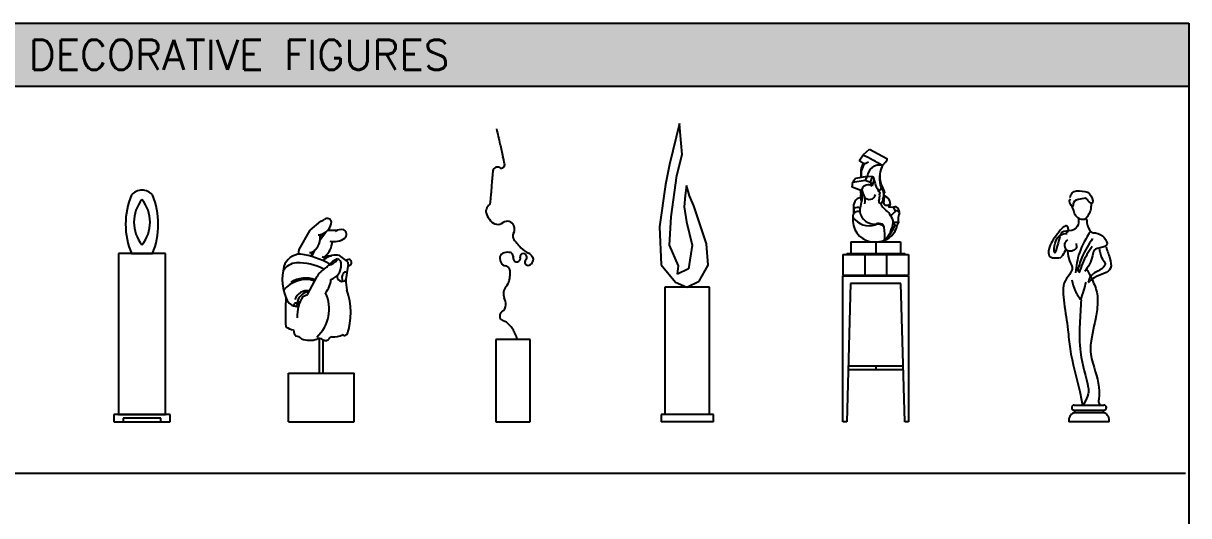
# Model space of a CAD drawing. Header units: millimetres. Extents: x -1413 to 9193, y 11663 to 17984.
# Drawn here: x 2965 to 9193, y 15352 to 17984 of the extents above; entities that cross this region are included whole.
import ezdxf

# ---------------------------------------------------------------- set-up
doc = ezdxf.new("R2010")
doc.units = ezdxf.units.MM
doc.layers.add('www.cad-blocks.net', color=7, linetype='Continuous')
doc.styles.get("Standard").update_dxf_attribs({"font": 'arial.ttf'})

# ---------------------------------------------------------------- blocks, each defined once
blk = doc.blocks.new('A$C596527C9')
at = {"ltscale": 600}
for p, q in [((275, 900), (25, 900)), ((25, 900), (25, 40)), ((93.9, 900), (206.1, 900)), ((275, 40), (275, 900)), ((300, 40), (0, 40)), ((0, 40), (0, 0)), ((0, 0), (300, 0)), ((25, 40), (275, 40)), ((250, 20), (50, 20)), ((50, 20), (50, 0)), ((50, 0), (250, 0)), ((250, 0), (250, 20)), ((300, 0), (300, 40))]:
    blk.add_line(p, q, dxfattribs=at)
for centre, radius, start, end in [((470.6, 1056.7), 408, 157.41788, 202.58212), ((150, 1165.1), 74, 40.71922, 139.28078), ((300.7, 1067.6), 193.6, 141.12263, 218.87737), ((-0.7, 1067.6), 193.6, 321.12263, 38.87737), ((-170.6, 1056.7), 408, 337.41788, 22.58212)]:
    blk.add_arc(centre, radius, start, end, dxfattribs=at)
blk = doc.blocks.new('A$C19775830')
at = {"ltscale": 600}
for p, q in [((149.6, 1024.9), (205.3, 1072.2)), ((90.5, 922.2), (149.6, 1024.9)), ((205.1, 979.1), (230.5, 1013.3)), ((221.8, 1008), (226.5, 1008)), ((243.6, 1025), (296, 1025.3)), ((201.5, 971.8), (205.1, 979.1)), ((202, 996), (217.6, 996)), ((202.6, 984), (208.7, 984)), ((86, 896.4), (90.5, 922.2)), ((157.5, 888), (159.9, 888)), ((158.1, 884.3), (176.5, 921.5)), ((158.5, 900), (165.9, 900)), ((166.2, 912), (171.8, 912)), ((226.1, 876), (234.9, 876)), ((231.5, 888), (262.3, 888)), ((304.8, 890), (346.3, 857.5)), ((336.8, 865), (356.3, 869.8)), ((351.8, 844), (339.1, 760.6)), ((135.1, 681.7), (187.1, 778.2)), ((110.5, 670.6), (135.1, 681.7)), ((198.4, 260), (198.4, 440.5)), ((218.4, 260), (218.4, 440.5)), ((332.6, 458), (339.3, 466)), ((339.3, 466), (346.7, 466.7)), ((33.4, 260), (383.4, 260)), ((33.4, 0), (33.4, 260)), ((383.4, 0), (383.4, 260))]:
    blk.add_line(p, q, dxfattribs=at)
blk.add_line((33.4, 0), (383.4, 0))
for centre, radius, start, end in [((191, 1121.5), 51.3, 286.14717, 313.91705), ((185, 1077.5), 78.7, 294.24666, 353.52927), ((239.3, 1063.8), 24.3, 11.4543, 121.50553), ((109.5, 986.1), 93, 308.70516, 9.07576), ((195.8, 1046.2), 45.8, 264.32061, 298.01167), ((314.7, 967.2), 61, 76.27299, 122.63802), ((315.9, 1002.4), 27.5, 312.63465, 61.1216), ((162.3, 966.1), 104.3, 308.57956, 359.18453), ((276.3, 1066.9), 102.8, 257.00971, 304.50148), ((98.9, 802.9), 94.3, 90.52016, 163.0098), ((36.3, 465.7), 435.9, 60.11914, 81.86071), ((147.8, 932.5), 27.6, 263.92751, 316.23648), ((122.7, 897), 35.9, 340.09026, 15.62826), ((219.7, 892.3), 11, 234.54478, 314.58849), ((174.9, 887.9), 52.6, 329.94697, 356.28917), ((293.4, 779.6), 112.7, 104.28307, 128.22379), ((287.7, 802), 89.7, 78.98757, 104.28307), ((264.1, 763.3), 264.1, 165.26283, 205.73651), ((79.1, 764.4), 85.8, 92.18187, 152.27695), ((86.9, 559.6), 290.8, 62.34347, 92.18187), ((-151.8, 1268.4), 587.9, 307.2789, 312.8049), ((340, 761.5), 119.3, 113.37694, 140.65416), ((231.6, 910.4), 75, 282.35189, 324.35503), ((233.4, 837), 80.9, 289.20348, 2.73148), ((289.2, 845.8), 25.4, 348.78161, 82.33314), ((338.9, 846.7), 13.2, 348.10654, 55.52467), ((337.7, 863.9), 36.7, 288.75491, 330.83824), ((350.1, 850.6), 20.2, 347.10919, 72.08197), ((126, 609.6), 151.1, 71.68068, 141.95684), ((125.2, 624.7), 144.5, 68.97519, 123.54989), ((216.7, 773.3), 30, 114.41607, 170.69351), ((135.8, 770.3), 124.6, 319.68204, 355.55476), ((318.9, 776.7), 25.8, 164.90995, 321.53441), ((358, 769.7), 39.5, 148.32401, 205.82298), ((335.8, 789.2), 11.4, 40.25958, 173.62977), ((1795.6, 895.2), 1462.7, 185.2772, 187.44843), ((137, 625), 76.7, 83.50459, 157.49404), ((153, 620.8), 76.6, 97.2881, 155.26711), ((50.1, 603), 200.4, 311.93373, 25.64593), ((8.8, 584.1), 357.7, 340.85148, 19.85512), ((1047.2, 584.4), 1030.9, 175.40293, 184.26644), ((81, 681.7), 64.1, 211.13036, 274.73603), ((110.4, 602.4), 54.3, 140.67171, 159.52056), ((72.4, 648.1), 12, 250.44947, 23.45878), ((209.2, 533.3), 159.8, 134.36963, 147.95136), ((265.6, 567.5), 186.2, 146.40635, 183.16545), ((81.7, 606.4), 116.8, 237.66503, 259.43284), ((109.6, 491.9), 49.3, 180.30552, 223.5858), ((72.5, 415.9), 42, 42.9843, 88.15928), ((146.4, 553.7), 117.4, 248.43226, 289.72096), ((198.8, 420.7), 25.9, 50.13649, 119.48198), ((230.2, 458.3), 23.1, 230.13649, 273.01887), ((229.8, 465.2), 30.1, 273.01887, 309.02846), ((268.4, 433.4), 21.4, 94.47441, 156.74168), ((270.8, 580.9), 126.3, 268.16883, 294.21997), ((316.8, 447.9), 18.8, 32.56464, 72.12823)]:
    blk.add_arc(centre, radius, start, end, dxfattribs=at)
blk = doc.blocks.new('A$C29814B94')
at = {"ltscale": 600}
for p, q in [((236.6, 440), (52.3, 440)), ((52.3, 440), (52.3, 0)), ((236.6, 0), (236.6, 440)), ((52.3, 0), (236.6, 0))]:
    blk.add_line(p, q, dxfattribs=at)
for centre, radius, start, end in [((22144.2, 6625.3), 22659.6, 192.90046, 193.00697), ((20976.8, 6355.7), 21461.5, 193.00697, 193.11641), ((10308.3, 3869.8), 10507.1, 193.11641, 193.49685), ((81.8, 1375.3), 18.9, 239.56342, 12.81688), ((-3106.9, 649.9), 3289.1, 12.81688, 13.49685), ((1691.8, 1148.8), 1665.3, 174.28383, 175.48595), ((1074.1, 1210.6), 1044.6, 172.76596, 174.28383), ((60.6, 1339.3), 22.9, 59.56342, 172.76596), ((1518.3, 1162.5), 1491.3, 175.48595, 177.71453), ((-748.1, 1252.9), 777, 354.62681, 357.71453), ((29.1, 1124.3), 29.3, 168.15772, 203.98312), ((53.6, 1119.2), 54.3, 135.71702, 168.15772), ((-12.6, 1183.8), 38.2, 315.71702, 354.62681), ((166.3, 1185.4), 179.4, 203.98312, 218.25633), ((63.6, 1104.4), 48.6, 218.25633, 306.38557), ((115, 1034.6), 38.1, 22.83578, 126.38557), ((175.7, 993), 31.6, 151.37191, 215.73533), ((106.3, 1030.9), 47.5, 331.37191, 22.83578), ((378.4, 1138.9), 281.2, 215.73533, 220.62856), ((580, 1311.9), 546.9, 220.62856, 224.13685), ((120.4, 874.8), 45.6, 171.95171, 191.3207), ((99.8, 877.7), 24.8, 116.54281, 171.95171), ((117.2, 842.8), 63.8, 82.86721, 116.54281), ((122.1, 881.7), 24.6, 349.97223, 82.86721), ((164.5, 874.2), 18.5, 169.97223, 283.52582), ((164.1, 875.9), 20.3, 283.52582, 13.33766), ((199, 884.2), 15.6, 86.43832, 193.33766), ((294.4, 1034.7), 148.9, 224.13685, 243.30522), ((198.8, 880), 19.9, 315.68494, 86.43832), ((202.4, 851.8), 55.8, 31.73596, 63.30522), ((227.3, 867.2), 26.5, 336.78105, 31.73596), ((129.6, 876.6), 55, 191.3207, 208.94584), ((108.7, 865), 31, 208.94584, 262.75786), ((101.5, 808.7), 25.8, 23.2279, 82.75786), ((69.5, 795), 60.6, 360, 23.2279), ((225.4, 853.9), 17.4, 135.68494, 289.32918), ((219.6, 870.5), 34.9, 289.32918, 336.78105), ((44.5, 777.6), 83.3, 319.49287, 345.40749), ((-22.3, 795), 152.3, 345.40749, 0), ((141.5, 685.5), 48.3, 169.5593, 206.41609), ((155.2, 683), 62.3, 139.49287, 169.5593), ((58.7, 627.5), 47.8, 303.41326, 357.84582), ((27.2, 628.7), 79.3, 357.84582, 26.41609), ((99, 566.4), 25.4, 123.41326, 201.13014), ((100.6, 567), 27.2, 201.13014, 251.66478), ((67.4, 466.7), 78.5, 42.58716, 71.66478), ((3.5, 408), 165.3, 22.39979, 42.58716), ((124.1, 445.5), 41.1, 352.20328, 38.30789)]:
    blk.add_arc(centre, radius, start, end, dxfattribs=at)
blk = doc.blocks.new('A$C6B38370F')
at = {"ltscale": 600}
for p, q in [((131.9, 1993.3), (66.7, 1720.4)), ((137, 1937.9), (131.9, 1993.3)), ((151.1, 1787.1), (137, 1937.9)), ((66.7, 1720.4), (38.6, 1587.1)), ((115.9, 1646.7), (151.1, 1787.1)), ((77.3, 1369.5), (115.9, 1646.7)), ((38.6, 1587.1), (0, 1302.9)), ((179, 1580), (171.9, 1513.4)), ((200, 1509.9), (179, 1580)), ((171.9, 1513.4), (164.9, 1436.2)), ((228.2, 1443.2), (200, 1509.9)), ((164.9, 1436.2), (179, 1337.9)), ((312.5, 1190.6), (228.2, 1443.2)), ((66.7, 1180.1), (77.3, 1369.5)), ((179, 1337.9), (217.6, 1180.1)), ((0, 1302.9), (10.5, 1050.2)), ((126.5, 1043.2), (66.7, 1180.1)), ((217.6, 1180.1), (193, 1022.2)), ((325.4, 1047.8), (312.5, 1190.6)), ((10.5, 1050.2), (105.4, 934.4)), ((119.2, 987.1), (126.5, 1043.2)), ((193, 1022.2), (119.2, 987.1)), ((263.3, 941.5), (325.4, 1047.8)), ((105.4, 934.4), (181, 900)), ((181, 900), (263.3, 941.5)), ((334.5, 900), (34.5, 900)), ((34.5, 900), (34.5, 50)), ((334.5, 50), (334.5, 900)), ((9.5, 50), (9.5, 0)), ((359.5, 50), (9.5, 50)), ((359.5, 0), (9.5, 0)), ((359.5, 0), (359.5, 50))]:
    blk.add_line(p, q, dxfattribs=at)
blk = doc.blocks.new('A$C62E617F5')
at = {"ltscale": 600}
for p, q in [((109.2, 1428.7), (141.8, 1457)), ((141.8, 1457), (234.1, 1408.2)), ((88.6, 1398.2), (109.2, 1428.7)), ((115.3, 1379.9), (137.5, 1389.7)), ((214.1, 1372.7), (227.4, 1388.3)), ((227.4, 1388.3), (235.9, 1400.6)), ((129.9, 1312.2), (66.6, 1300.5)), ((129.9, 1312.2), (119.6, 1292.8)), ((157.8, 1310.6), (129.9, 1312.2)), ((148, 1281.7), (157.8, 1310.6)), ((49.9, 1254.5), (52.2, 1282.2)), ((95.4, 1237.4), (49.9, 1254.5)), ((66.6, 1300.5), (52.2, 1282.2)), ((52.2, 1282.2), (119.6, 1292.8)), ((119.6, 1292.8), (148, 1281.7)), ((209.4, 1248.5), (204.3, 1250.6)), ((217.3, 1193.7), (221, 1222.3)), ((257.4, 1145.9), (242.9, 1147.1)), ((269.9, 1148.2), (257.4, 1145.9)), ((281.4, 1127.6), (269.9, 1148.2)), ((41.7, 963), (41.7, 900)), ((41.7, 963), (308.3, 963)), ((175, 963), (175, 900)), ((308.3, 963), (308.3, 900)), ((0, 895), (0, 785)), ((0, 895), (350, 895)), ((20, 900), (20, 895)), ((20, 900), (330, 900)), ((41.7, 900), (308.3, 900)), ((41.7, 900), (308.3, 900)), ((41.7, 900), (308.3, 900)), ((116.7, 895), (116.7, 785)), ((233.3, 895), (233.3, 785)), ((330, 900), (330, 895)), ((350, 895), (350, 785)), ((0, 785), (350, 785)), ((0, 0), (0, 780)), ((0, 780), (350, 780)), ((20, 785), (20, 780)), ((330, 785), (330, 780)), ((350, 780), (350, 0)), ((40, 740), (20, 0)), ((310, 740), (40, 740)), ((330, 0), (310, 740)), ((27.6, 280), (322.4, 280)), ((28.1, 300), (321.9, 300)), ((175, 300), (175, 280)), ((20, 0), (0, 0)), ((350, 0), (330, 0))]:
    blk.add_line(p, q, dxfattribs=at)
for centre, radius, start, end in [((90.7, 1396.8), 2.52, 145.96359, 242.06634), ((-137, 967.4), 483.5, 58.54562, 62.06634), ((198.5, 1332), 103.5, 150.02095, 194.36922), ((193.4, 1323), 96.6, 143.92189, 189.90229), ((110.8, 1426.8), 2.52, 131.02327, 245.12214), ((-266.4, 613.3), 894.2, 58.00939, 65.12214), ((195.2, 1307.4), 65.5, 76.09062, 175.75632), ((400.7, 1289.9), 206.4, 156.87909, 174.40916), ((210.1, 1376.1), 5.25, 238.00939, 319.43585), ((231.6, 1403.5), 5.25, 325.32388, 62.11234), ((147, 1293.7), 20.1, 0.34842, 57.44965), ((343.9, 1302.2), 148.8, 177.00311, 200.28003), ((323.3, 1310.8), 126.2, 156.16195, 205.15402), ((133.8, 1232.8), 34.7, 49.84506, 162.67535), ((33.6, 1227.2), 126.7, 14.65914, 25.45305), ((309.5, 1230), 156.1, 155.88358, 169.21058), ((320.7, 1321), 156, 190.02974, 218.24549), ((216.7, 1228), 21.8, 109.73514, 159.00796), ((169.4, 1220.9), 53.7, 1.3897, 42.4126), ((153.5, 1215.4), 65, 338.2175, 30.62669), ((99.1, 1156.4), 42.1, 97.46092, 199.19663), ((110, 1229.1), 16.7, 123.54133, 234.24105), ((152.3, 1203.3), 58.9, 163.1057, 205.40318), ((126.5, 1214.6), 30.9, 170.2021, 220.54635), ((50.8, 1198.2), 52.4, 337.38171, 19.36064), ((278.4, 1283.7), 182.2, 192.88447, 206.12994), ((141.8, 1222.2), 32.9, 214.81926, 348.26346), ((58.8, 1182), 59.9, 345.04699, 21.0075), ((118.5, 1207.4), 78.1, 340.0514, 7.74862), ((199.6, 1220.2), 4.45, 109.81927, 211.56963), ((103.2, 1225.9), 118.6, 334.88853, 344.24581), ((467.5, 1165), 249.9, 170.09255, 178.42723), ((210.1, 1165.6), 43.8, 359.98716, 75.19443), ((78.9, 1099.4), 26.2, 65.15418, 189.9027), ((179.2, 1137.6), 122.8, 173.33234, 190.30488), ((-51.3, 1132.8), 111, 351.1914, 5.04986), ((76.5, 1102.8), 43.2, 68.99984, 113.3944), ((374.8, 1103.4), 285.6, 164.85443, 176.04056), ((167.8, 1136.6), 79, 189.79922, 276.68582), ((201.1, 1177.6), 9.69, 161.29037, 347.83034), ((293.4, 1210.1), 101.3, 204.5884, 231.97933), ((232.8, 1172.6), 15.2, 182.87516, 283.21062), ((196.6, 1079.6), 61.2, 20.55955, 55.8166), ((218.6, 1221.3), 65.9, 285.56767, 302.35731), ((221.7, 1172.3), 32.9, 310.12346, 348.27365), ((174.2, 1211.6), 136.2, 305.80877, 321.92984), ((278, 1122.8), 26.7, 77.71905, 107.74501), ((284.5, 1104.7), 23.1, 41.27937, 97.71778), ((271.8, 1121.3), 30.1, 357.51968, 66.75095), ((170.8, 1079.6), 118.7, 172.59882, 259.27604), ((142.4, 1156.6), 108.5, 214.65666, 287.00269), ((192.5, 1015.2), 45.6, 65.94262, 109.88142), ((103.7, 1086.6), 166, 316.03653, 352.82303), ((223.9, 1068.2), 44.5, 356.94987, 47.6888), ((277.1, 1008.6), 57.9, 70.6867, 98.66182), ((248.9, 1041.2), 31.4, 18.14829, 51.71358), ((272, 1067.1), 24.5, 316.67266, 351.03366), ((424.8, 1079.2), 129.5, 161.6446, 187.06432), ((190.6, 1019.5), 37.2, 36.21312, 116.39974), ((181.1, 1075.1), 111.9, 280.7691, 347.45299), ((196.6, 1037.2), 24.4, 10.15271, 53.65683), ((-41.3, 1002.9), 264.8, 353.01757, 8.3895), ((74.1, 1137.3), 222.1, 314.87, 337.13708), ((285.5, 1069.3), 19.6, 249.82409, 282.87146), ((170.8, 1079.6), 118.7, 280.72396, 285.22024)]:
    blk.add_arc(centre, radius, start, end, dxfattribs=at)
blk = doc.blocks.new('A$C11D57B89')
for p, q in [((137.2, 89.8), (295.5, 89.8)), ((137.2, 63.5), (295.5, 63.5)), ((323.7, 0), (109, 0)), ((137.2, 50.3), (295.5, 50.3))]:
    blk.add_line(p, q)
for centre, radius, start, end in [((137.2, 76.7), 13.2, 90, 270), ((133.3, 56.9), 7.68, 277.21429, 59.44801), ((299.4, 56.9), 7.68, 120.55199, 262.78571), ((295.5, 76.7), 13.2, 270, 90), ((153.3, 8.4), 45.1, 114.97421, 190.76133), ((279.4, 8.4), 45.1, 349.23867, 65.02579)]:
    blk.add_arc(centre, radius, start, end)
for points in [[(114.6, 1199.8), (125.9, 1224.6), (180.2, 1233.7), (227.6, 1206.6), (229.9, 1168.1), (223.1, 1170.4), (202.8, 1193), (168.8, 1190.7), (132.7, 1170.4), (128.1, 1152.3), (112.3, 1181.7), (116.8, 1193)], [(227.6, 1165.9), (223.1, 1129.7), (211.8, 1104.8), (189.2, 1082.2), (141.7, 1107.1), (132.7, 1134.2), (116.9, 1163.6)], [(159.8, 1088.4), (153, 1043.8), (123.6, 1023.5), (71.6, 1012.1), (60.3, 989.5)], [(202.8, 1084.5), (205, 1064.1), (229.9, 1014.4), (250.3, 1009.9), (297.7, 985), (311.3, 946.6), (243.5, 917.2), (234.4, 887.8), (193.7, 804.2)], [(91.5, 1006.8), (105.5, 1028), (98.7, 1046.1), (58, 1018.9), (44.5, 1000.8), (1.5, 921.7), (3.8, 887.8), (64.8, 878.8)], [(60.3, 989.5), (30.9, 905.9), (35.4, 955.6), (67.1, 1000.8), (98.7, 1007.6)], [(223.5, 1018.6), (164.3, 903.6), (144, 797.4)], [(101, 973.7), (85.2, 951.1), (96.5, 919.5), (123.6, 914.9)], [(123.6, 914.9), (148.5, 928.5), (148.5, 953.4)], [(234.4, 980.5), (177.9, 878.8), (153, 804.2)], [(232.2, 937.5), (205, 894.6), (162.1, 797.4)], [(306.8, 935.3), (327.1, 874.3), (331.7, 822.3), (243.5, 770.3), (211.8, 743.1)], [(92.3, 923.4), (73.9, 890.1), (64.8, 878.8)], [(101, 912.7), (112.3, 860.7), (125.9, 815.5), (119.1, 799.7), (89.7, 756.7), (82.9, 634.6), (103.3, 492.2), (114.6, 390.5), (166.6, 162.2), (180.2, 89.3)], [(270.6, 924), (288.7, 869.7), (302.3, 844.9), (272.9, 811), (225.4, 779.3), (211.8, 747.7)], [(123.6, 759), (141.7, 700.2), (173.4, 652.7)], [(198.2, 747.7), (186.9, 702.4), (168.8, 650.4)]]:
    blk.add_spline(points, degree=3)
for points, knots in [([(205, 815.5), (214.2, 797.5), (235.8, 755.5), (267.2, 681.2), (256.9, 566.9), (232.3, 470.7), (218.5, 369.3), (252.2, 266.5), (278.1, 168.6), (264.3, 100.4), (277.5, 89.8)], [0, 0, 0, 0, 46.087817, 108.014593, 180.168951, 300.760888, 336.990911, 410.763554, 542.126401, 566.182778, 566.182778, 566.182778, 566.182778]), ([(173.4, 652.7), (170.8, 609.8), (165.3, 516.6), (162.8, 353.1), (211, 210.6), (217.6, 145.3), (184.5, 89.8)], [0, 0, 0, 0, 98.031404, 213.114715, 370.422386, 431.434144, 431.434144, 431.434144, 431.434144])]:
    blk.add_open_spline(points, degree=3, knots=knots)
blk = doc.blocks.new('FORMAT')
at = {"layer": 'www.cad-blocks.net', "true_color": 0x546d8e}
h = blk.add_hatch(color=155, dxfattribs=at)
h.set_gradient(color1=(68, 68, 68), color2=(84, 109, 142), tint=1)
h.paths.add_polyline_path([(-220, 17983.9), (-220, 17648.5), (9193.5, 17648.5), (9193.5, 17983.9)])
at = {"layer": 'www.cad-blocks.net', "color": 155, "true_color": 0x546d8e}
for p, q in [((-220, 17983.9), (9193.5, 17983.9)), ((9193.5, 17983.9), (9193.5, 11663.1)), ((-220, 17648.5), (9193.5, 17648.5)), ((-220, 15580.4), (9176.1, 15580.4))]:
    blk.add_line(p, q, dxfattribs=at)
at = {"layer": 'www.cad-blocks.net', "insert": (2993.4, 17895.8), "char_height": 160, "attachment_point": 1}
blk.add_mtext_dynamic_manual_height_columns('{\\Fsimplex|c0;\\C255;\\c16777215;DECORATIVE FIGURES}', width=16790, gutter_width=12.5, heights=[0], dxfattribs=at)

msp = doc.modelspace()

# ---------------------------------------------------------------- block references
at = {"xscale": 0.8, "yscale": 0.8, "zscale": 0.8}
msp.add_blockref('A$C6B38370F', (6365.5, 15853.4), dxfattribs=at)
for name, p in [('A$C29814B94', (5437.1, 15853.4)), ('A$C62E617F5', (7345.4, 15853.4)), ('A$C596527C9', (3448.9, 15853.4)), ('A$C11D57B89', (8444.7, 15853.4)), ('A$C19775830', (4348.9, 15853.4))]:
    msp.add_blockref(name, p)
at = {"layer": 'www.cad-blocks.net'}
msp.add_blockref('FORMAT', (0, 0), dxfattribs=at)

doc.saveas('drawing.dxf')
